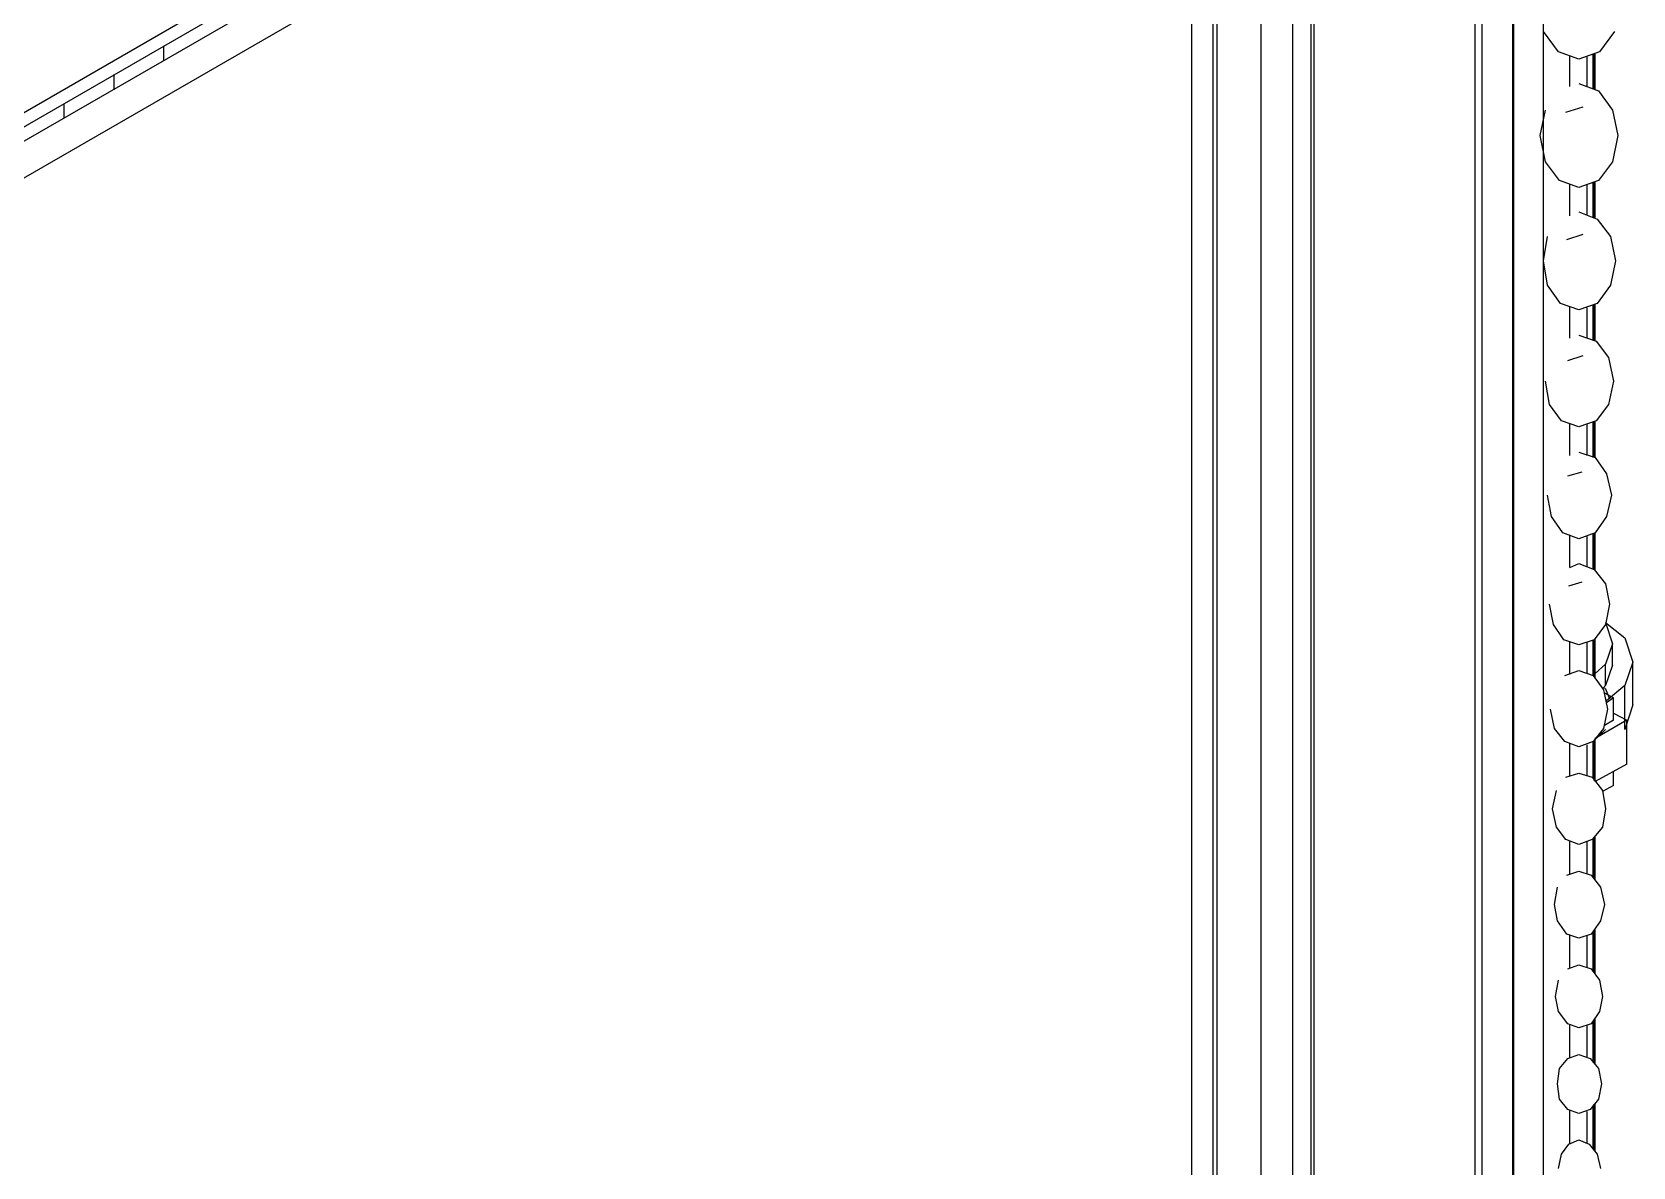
# Model space of a CAD drawing. Header units: inches. Extents: x 0.3 to 16.2, y 0.3 to 11.4.
# Drawn here: x 6.926 to 7.545, y 5.892 to 6.33 of the extents above; entities that cross this region are included whole.
import ezdxf

# ---------------------------------------------------------------- set-up
doc = ezdxf.new("R2010")
doc.units = ezdxf.units.IN
doc.header["$LTSCALE"] = 0.009843
doc.header["$MEASUREMENT"] = 0
doc.layers.add('GEOMETRY', color=7, linetype='Continuous')

msp = doc.modelspace()

# ---------------------------------------------------------------- linework, layer by layer
at = {"layer": 'GEOMETRY'}
for p, q in [((6.61024, 6.1185), (7.48386, 6.62283)), ((7.42047, 5.43898), (7.42047, 6.58622)), ((7.42165, 5.46772), (7.42165, 6.58701)), ((6.65984, 6.14173), (7.41339, 6.57638)), ((7.41339, 5.45709), (7.41339, 6.57638)), ((7.40118, 5.45039), (7.40118, 6.56929)), ((7.38268, 5.45945), (7.38268, 6.55906)), ((7.38425, 5.46024), (7.38425, 6.55945)), ((7.3622, 6.54134), (6.66969, 6.14173)), ((6.68189, 6.13465), (7.37441, 6.53425)), ((6.68189, 6.13465), (7.37441, 6.53425)), ((7.37441, 5.46575), (7.37441, 6.53425)), ((7.48386, 5.47559), (7.48386, 6.49646)), ((7.48661, 5.33543), (7.48661, 6.49488)), ((7.49843, 5.58858), (7.49843, 6.45472)), ((7.49882, 5.58858), (7.49882, 6.45472)), ((7.51024, 5.58937), (7.51024, 6.45551)), ((7.51614, 6.32244), (7.51024, 6.33031)), ((7.5378, 6.33031), (7.53189, 6.32244)), ((6.97717, 6.31929), (6.97717, 6.3248)), ((7.52402, 6.31969), (7.51614, 6.32244)), ((7.52047, 6.30906), (7.52047, 6.32087)), ((7.52047, 6.30906), (7.52047, 6.32087)), ((7.53189, 6.32244), (7.52402, 6.31969)), ((7.52717, 6.30906), (7.52717, 6.32087)), ((7.52953, 6.30827), (7.52953, 6.32165)), ((7.52953, 6.30827), (7.52953, 6.32165)), ((7.52992, 6.30827), (7.52992, 6.32165)), ((7.52992, 6.30827), (7.52992, 6.32165)), ((7.53031, 6.30787), (7.53031, 6.32165)), ((7.53031, 6.30787), (7.53031, 6.32165)), ((6.95787, 6.30787), (6.95787, 6.31378)), ((7.52402, 6.31024), (7.5315, 6.30748)), ((7.5315, 6.30748), (7.53701, 6.3)), ((6.93858, 6.29685), (6.93858, 6.30236)), ((7.50906, 6.29016), (7.51102, 6.3)), ((7.5189, 6.29921), (7.52559, 6.30118)), ((7.53701, 6.3), (7.53898, 6.29016)), ((7.51102, 6.27992), (7.50906, 6.29016)), ((7.53898, 6.29016), (7.53701, 6.27992)), ((7.51654, 6.27283), (7.51102, 6.27992)), ((7.53701, 6.27992), (7.5315, 6.27283)), ((7.52402, 6.27008), (7.51654, 6.27283)), ((7.52047, 6.25906), (7.52047, 6.27126)), ((7.52047, 6.25906), (7.52047, 6.27126)), ((7.5315, 6.27283), (7.52402, 6.27008)), ((7.52717, 6.25945), (7.52717, 6.27126)), ((7.52953, 6.25866), (7.52953, 6.27205)), ((7.52953, 6.25866), (7.52953, 6.27205)), ((7.52992, 6.25827), (7.52992, 6.27205)), ((7.52992, 6.25827), (7.52992, 6.27205)), ((7.53031, 6.25827), (7.53031, 6.27205)), ((7.53031, 6.25827), (7.53031, 6.27205)), ((7.52402, 6.26063), (7.5311, 6.25787)), ((7.5311, 6.25787), (7.53622, 6.25118)), ((7.51024, 6.24173), (7.51181, 6.25118)), ((7.51929, 6.25), (7.52559, 6.25197)), ((7.53622, 6.25118), (7.53819, 6.24173)), ((7.51181, 6.23228), (7.51024, 6.24173)), ((7.53819, 6.24173), (7.53622, 6.23228)), ((7.51693, 6.2252), (7.51181, 6.23228)), ((7.53622, 6.23228), (7.5311, 6.2252)), ((7.52402, 6.22283), (7.51693, 6.2252)), ((7.5311, 6.2252), (7.52402, 6.22283)), ((7.52953, 6.21102), (7.52953, 6.2248)), ((7.52953, 6.21102), (7.52953, 6.2248)), ((7.52992, 6.21102), (7.52992, 6.2248)), ((7.52992, 6.21102), (7.52992, 6.2248)), ((7.53031, 6.21102), (7.53031, 6.2248)), ((7.53031, 6.21102), (7.53031, 6.2248)), ((7.52047, 6.21181), (7.52047, 6.22402)), ((7.52047, 6.21181), (7.52047, 6.22402)), ((7.52717, 6.21181), (7.52717, 6.22362)), ((7.52402, 6.21299), (7.53071, 6.21063)), ((7.53071, 6.21063), (7.53543, 6.20433)), ((7.51969, 6.20315), (7.52559, 6.20512)), ((7.53543, 6.20433), (7.5374, 6.19528)), ((7.5126, 6.18622), (7.51102, 6.19528)), ((7.5374, 6.19528), (7.53543, 6.18622)), ((7.51732, 6.17992), (7.5126, 6.18622)), ((7.53543, 6.18622), (7.53071, 6.17992)), ((7.52402, 6.17756), (7.51732, 6.17992)), ((7.52047, 6.16654), (7.52047, 6.17874)), ((7.52047, 6.16654), (7.52047, 6.17874)), ((7.53071, 6.17992), (7.52402, 6.17756)), ((7.52717, 6.16654), (7.52717, 6.17874)), ((7.52953, 6.16575), (7.52953, 6.17953)), ((7.52953, 6.16575), (7.52953, 6.17953)), ((7.52992, 6.16575), (7.52992, 6.17953)), ((7.52992, 6.16575), (7.52992, 6.17953)), ((7.53031, 6.16575), (7.53031, 6.17953)), ((7.53031, 6.16575), (7.53031, 6.17953)), ((7.52402, 6.16772), (7.53031, 6.16575)), ((7.53031, 6.16575), (7.53465, 6.15945)), ((7.51969, 6.15866), (7.5252, 6.16024)), ((7.53465, 6.15945), (7.53661, 6.15118)), ((7.51339, 6.14291), (7.51181, 6.15118)), ((7.53661, 6.15118), (7.53465, 6.14291)), ((7.51772, 6.13661), (7.51339, 6.14291)), ((7.53465, 6.14291), (7.53031, 6.13661)), ((7.52402, 6.13425), (7.51772, 6.13661)), ((7.52047, 6.12323), (7.52047, 6.13583)), ((7.52047, 6.12323), (7.52047, 6.13583)), ((7.53031, 6.13661), (7.52402, 6.13425)), ((7.52717, 6.12362), (7.52717, 6.13543)), ((7.52953, 6.12283), (7.52953, 6.13622)), ((7.52953, 6.12283), (7.52953, 6.13622)), ((7.52992, 6.12244), (7.52992, 6.13661)), ((7.52992, 6.12244), (7.52992, 6.13661)), ((7.53031, 6.12205), (7.53031, 6.13661)), ((7.53031, 6.12205), (7.53031, 6.13661)), ((7.52047, 6.12323), (7.52402, 6.1248)), ((7.52402, 6.1248), (7.52992, 6.12244)), ((7.52992, 6.12244), (7.53425, 6.11693)), ((7.52008, 6.11614), (7.5252, 6.11772)), ((7.53425, 6.11693), (7.53583, 6.10906)), ((7.51417, 6.10118), (7.5126, 6.10906)), ((7.53583, 6.10906), (7.53425, 6.10118)), ((7.51811, 6.09528), (7.51417, 6.10118)), ((7.53425, 6.10118), (7.52992, 6.09528)), ((7.53425, 6.10197), (7.54173, 6.09606)), ((7.53425, 6.10197), (7.53701, 6.0937)), ((7.52402, 6.09331), (7.51811, 6.09528)), ((7.52047, 6.08189), (7.52047, 6.09449)), ((7.52047, 6.08189), (7.52047, 6.09449)), ((7.52992, 6.09528), (7.52402, 6.09331)), ((7.52953, 6.0815), (7.52953, 6.09528)), ((7.52953, 6.0815), (7.52953, 6.09528)), ((7.52992, 6.0811), (7.52992, 6.09528)), ((7.52992, 6.0811), (7.52992, 6.09528)), ((7.53031, 6.08031), (7.53031, 6.09567)), ((7.53031, 6.08031), (7.53031, 6.09567)), ((7.54173, 6.09606), (7.54488, 6.08661)), ((7.52717, 6.08228), (7.52717, 6.09409)), ((7.53701, 6.0937), (7.53425, 6.08583)), ((7.53701, 6.0937), (7.53425, 6.08583)), ((7.53701, 6.08543), (7.53701, 6.0937)), ((7.5185, 6.0815), (7.52402, 6.08346)), ((7.52402, 6.08346), (7.52953, 6.0815)), ((7.53425, 6.08583), (7.53031, 6.08228)), ((7.53425, 6.08583), (7.53031, 6.08228)), ((7.53425, 6.07756), (7.53425, 6.08583)), ((7.53701, 6.08543), (7.53425, 6.07756)), ((7.54488, 6.08661), (7.54173, 6.07756)), ((7.54488, 6.08661), (7.54173, 6.07756)), ((7.54488, 6.07008), (7.54488, 6.08661)), ((7.52953, 6.0815), (7.53346, 6.07598)), ((7.53425, 6.07756), (7.53307, 6.07638)), ((7.53346, 6.07598), (7.53504, 6.0685)), ((7.53386, 6.07677), (7.53425, 6.07638)), ((7.53425, 6.07638), (7.53583, 6.07244)), ((7.54173, 6.07756), (7.53465, 6.07165)), ((7.54173, 6.07756), (7.53465, 6.07165)), ((7.54173, 6.06063), (7.54173, 6.07756)), ((7.53386, 6.0748), (7.5374, 6.07283)), ((7.5374, 6.07283), (7.53465, 6.07087)), ((7.5374, 6.07283), (7.53465, 6.07087)), ((7.5374, 6.06417), (7.5374, 6.07283)), ((7.54488, 6.07008), (7.54173, 6.06063)), ((7.51457, 6.06102), (7.51299, 6.0685)), ((7.54252, 6.06417), (7.53031, 6.05709)), ((7.54252, 6.06417), (7.53031, 6.05709)), ((7.53504, 6.0685), (7.53346, 6.06102)), ((7.5374, 6.06417), (7.53386, 6.0622)), ((7.5374, 6.06693), (7.54252, 6.06417)), ((7.54252, 6.04724), (7.54252, 6.06417)), ((7.5185, 6.05591), (7.51457, 6.06102)), ((7.53346, 6.06102), (7.52953, 6.05591)), ((7.53425, 6.06063), (7.53031, 6.05669)), ((7.53425, 6.06063), (7.53031, 6.05669)), ((7.53031, 6.04055), (7.53031, 6.05709)), ((7.53268, 6.05866), (7.53268, 6.05984)), ((7.52402, 6.05394), (7.5185, 6.05591)), ((7.52047, 6.04252), (7.52047, 6.05512)), ((7.52047, 6.04252), (7.52047, 6.05512)), ((7.52953, 6.05591), (7.52402, 6.05394)), ((7.52717, 6.04291), (7.52717, 6.05472)), ((7.52953, 6.04173), (7.52953, 6.05591)), ((7.52992, 6.04094), (7.52992, 6.0563)), ((7.52992, 6.04094), (7.52992, 6.0563)), ((7.53031, 6.04331), (7.53031, 6.05669)), ((7.53031, 6.04055), (7.53031, 6.05669)), ((7.52953, 6.04291), (7.52953, 6.04803)), ((7.54252, 6.04724), (7.53031, 6.04055)), ((7.5189, 6.04213), (7.52402, 6.0437)), ((7.52402, 6.0437), (7.52913, 6.04213)), ((7.52913, 6.04213), (7.53307, 6.03701)), ((7.5374, 6.03898), (7.53307, 6.03661)), ((7.5374, 6.03898), (7.5374, 6.04449)), ((7.51378, 6.02992), (7.51535, 6.03701)), ((7.53307, 6.03701), (7.53425, 6.02992)), ((7.51535, 6.02283), (7.51378, 6.02992)), ((7.53425, 6.02992), (7.53307, 6.02283)), ((7.5189, 6.01811), (7.51535, 6.02283)), ((7.53307, 6.02283), (7.52913, 6.01811)), ((7.52402, 6.01614), (7.5189, 6.01811)), ((7.52047, 6.00472), (7.52047, 6.01732)), ((7.52047, 6.00472), (7.52047, 6.01732)), ((7.52913, 6.01811), (7.52402, 6.01614)), ((7.52717, 6.00512), (7.52717, 6.01732)), ((7.52953, 6.00354), (7.52953, 6.01811)), ((7.52953, 6.00354), (7.52953, 6.01811)), ((7.52992, 6.00315), (7.52992, 6.0189)), ((7.52992, 6.00315), (7.52992, 6.0189)), ((7.53031, 6.00276), (7.53031, 6.01929)), ((7.53031, 6.00276), (7.53031, 6.01929)), ((7.51929, 6.00433), (7.52402, 6.00591)), ((7.52402, 6.00591), (7.52874, 6.00433)), ((7.52874, 6.00433), (7.53228, 5.99961)), ((7.51457, 5.99291), (7.51575, 5.99961)), ((7.53228, 5.99961), (7.53386, 5.99291)), ((7.51575, 5.98661), (7.51457, 5.99291)), ((7.53386, 5.99291), (7.53228, 5.98661)), ((7.51929, 5.9815), (7.51575, 5.98661)), ((7.53228, 5.98661), (7.52874, 5.9815)), ((7.52992, 5.96654), (7.52992, 5.98307)), ((7.52992, 5.96654), (7.52992, 5.98307)), ((7.53031, 5.96614), (7.53031, 5.98346)), ((7.53031, 5.96614), (7.53031, 5.98346)), ((7.52402, 5.97992), (7.51929, 5.9815)), ((7.52047, 5.9685), (7.52047, 5.9811)), ((7.52047, 5.9685), (7.52047, 5.9811)), ((7.52874, 5.9815), (7.52402, 5.97992)), ((7.52717, 5.9689), (7.52717, 5.9811)), ((7.52953, 5.96693), (7.52953, 5.98228)), ((7.52953, 5.96693), (7.52953, 5.98228)), ((7.51969, 5.96811), (7.52402, 5.96969)), ((7.52402, 5.96969), (7.52874, 5.96811)), ((7.52874, 5.96811), (7.53189, 5.96378)), ((7.51496, 5.95748), (7.51614, 5.96378)), ((7.53189, 5.96378), (7.53307, 5.95748)), ((7.51614, 5.95157), (7.51496, 5.95748)), ((7.53307, 5.95748), (7.53189, 5.95157)), ((7.51969, 5.94685), (7.51614, 5.95157)), ((7.52402, 5.94528), (7.51969, 5.94685)), ((7.52047, 5.93386), (7.52047, 5.94646)), ((7.52047, 5.93386), (7.52047, 5.94646)), ((7.52874, 5.94685), (7.52402, 5.94528)), ((7.52717, 5.93386), (7.52717, 5.94646)), ((7.53189, 5.95157), (7.52874, 5.94685)), ((7.52953, 5.93189), (7.52953, 5.94803)), ((7.52953, 5.93189), (7.52953, 5.94803)), ((7.52992, 5.9315), (7.52992, 5.94843)), ((7.52992, 5.9315), (7.52992, 5.94843)), ((7.53031, 5.9311), (7.53031, 5.94921)), ((7.53031, 5.9311), (7.53031, 5.94921)), ((7.51654, 5.92953), (7.51969, 5.93346)), ((7.51969, 5.93346), (7.52402, 5.93504)), ((7.52402, 5.93504), (7.52835, 5.93346)), ((7.52835, 5.93346), (7.5315, 5.92953)), ((7.51575, 5.92362), (7.51654, 5.92953)), ((7.5315, 5.92953), (7.53268, 5.92362)), ((7.51654, 5.91772), (7.51575, 5.92362)), ((7.53268, 5.92362), (7.5315, 5.91772)), ((7.51969, 5.91378), (7.51654, 5.91772)), ((7.5315, 5.91772), (7.52835, 5.91378)), ((7.52953, 5.89843), (7.52953, 5.91535)), ((7.52953, 5.89843), (7.52953, 5.91535)), ((7.52992, 5.89803), (7.52992, 5.91575)), ((7.52992, 5.89803), (7.52992, 5.91575)), ((7.53031, 5.89764), (7.53031, 5.91614)), ((7.53031, 5.89764), (7.53031, 5.91614)), ((7.52402, 5.9122), (7.51969, 5.91378)), ((7.52047, 5.90039), (7.52047, 5.91339)), ((7.52047, 5.90039), (7.52047, 5.91339)), ((7.52835, 5.91378), (7.52402, 5.9122)), ((7.52717, 5.90079), (7.52717, 5.91299)), ((7.51614, 5.89094), (7.51732, 5.89646)), ((7.51732, 5.89646), (7.52008, 5.90039)), ((7.52008, 5.90039), (7.52402, 5.90197)), ((7.52402, 5.90197), (7.52795, 5.90039)), ((7.52795, 5.90039), (7.5311, 5.89646)), ((7.5311, 5.89646), (7.53228, 5.89094))]:
    msp.add_line(p, q, dxfattribs=at)

doc.saveas('drawing.dxf')
